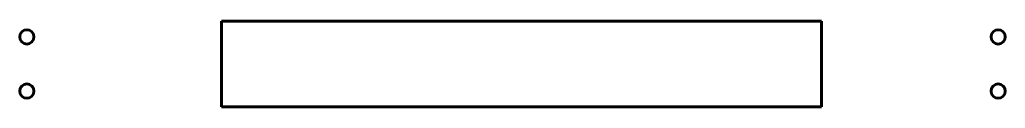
# Model space of a CAD drawing. Header units: millimetres. Extents: x 706 to 1051, y 192 to 222.
import ezdxf

# ---------------------------------------------------------------- set-up
doc = ezdxf.new("R2010")
doc.units = ezdxf.units.MM
doc.linetypes.add('K5LT_BASIC', pattern=[0])
doc.layers.add('Системный слой', color=7, linetype='Continuous')

# ---------------------------------------------------------------- blocks, each defined once
blk = doc.blocks.new('U0')
at = {"layer": 'Системный слой', "color": 150, "linetype": 'K5LT_BASIC', "lineweight": 60, "true_color": 0x0080ff}
for p, q in [((986.89, 222.31), (776.89, 222.31)), ((776.89, 222.31), (776.89, 192.31)), ((986.89, 192.31), (986.89, 222.31)), ((776.89, 192.31), (986.89, 192.31))]:
    blk.add_line(p, q, dxfattribs=at)

msp = doc.modelspace()

# ---------------------------------------------------------------- linework, layer by layer
at = {"layer": 'Системный слой', "color": 150, "linetype": 'K5LT_BASIC', "lineweight": 60, "true_color": 0x0080ff}
for centre in [(708.72, 216.81), (1048.72, 216.81), (708.72, 197.81), (1048.72, 197.81)]:
    msp.add_circle(centre, 2.5, dxfattribs=at)

# ---------------------------------------------------------------- block references
at = {"layer": 'Системный слой'}
msp.add_blockref('U0', (0, 0), dxfattribs=at)

doc.saveas('drawing.dxf')
